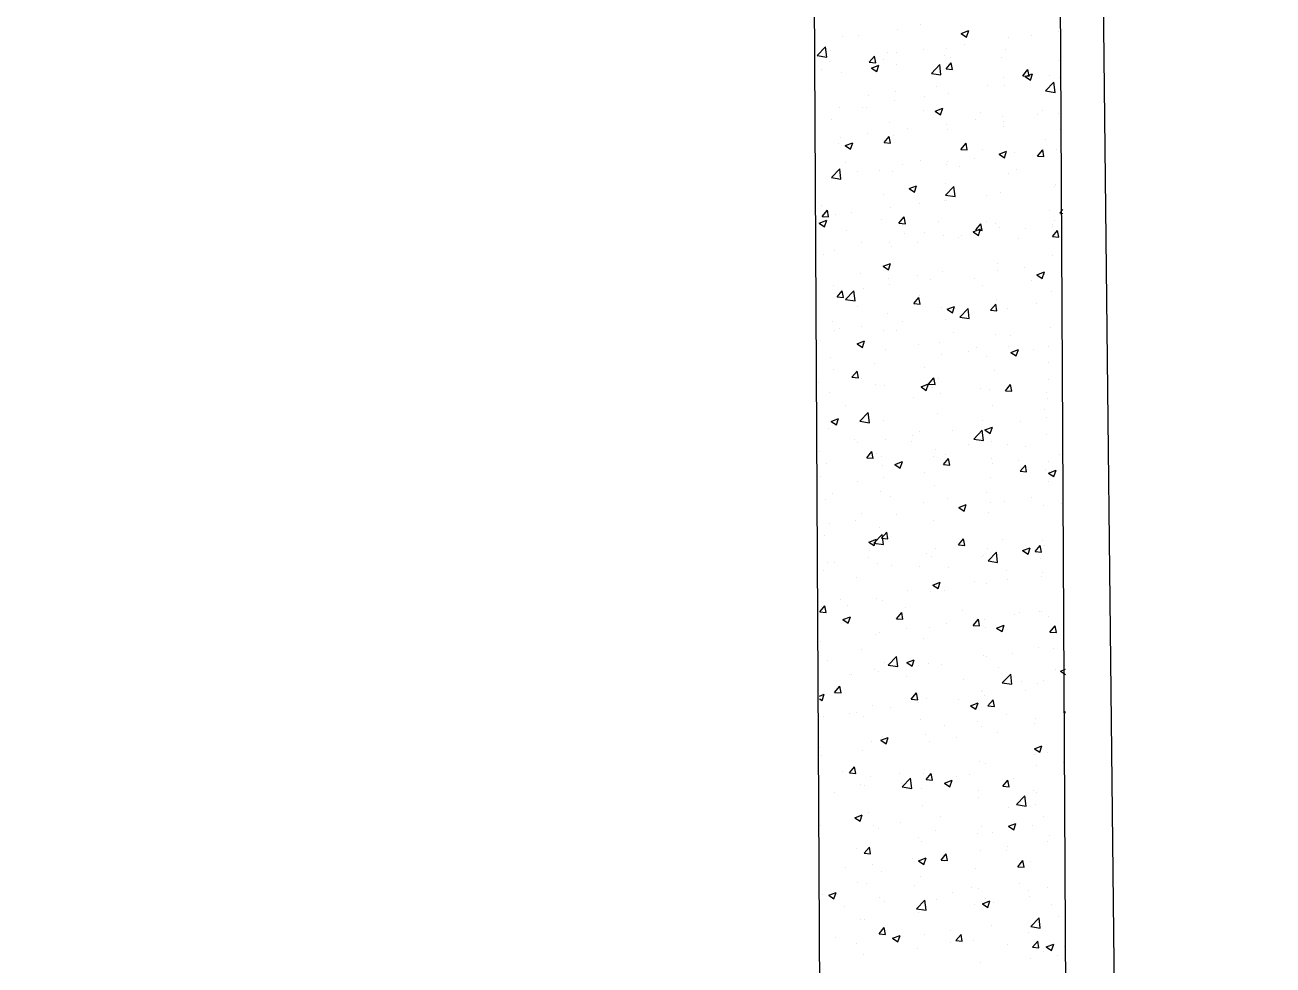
# Model space of a CAD drawing. Header units: millimetres. Extents: x 331487 to 517269, y 198509 to 399936.
# Drawn here: x 448268 to 449434, y 312445 to 313324 of the extents above; entities that cross this region are included whole.
import ezdxf

# ---------------------------------------------------------------- set-up
doc = ezdxf.new("R2010")
doc.units = ezdxf.units.MM
doc.header["$MEASUREMENT"] = 0
doc.layers.add('9th_plot boundry', color=1, linetype='Continuous')
doc.layers.add('COLUMN', color=6, linetype='Continuous')

msp = doc.modelspace()

# ---------------------------------------------------------------- linework, layer by layer
at = {"layer": '9th_plot boundry'}
msp.add_line((449434.4, 299006.3), (448946.6, 343103.6), dxfattribs=at)
msp.add_lwpolyline([(448946.6, 343103.6), (414422.2, 340817.1, 0.386106), (408845.6, 334960.7), (408845.6, 299960.7), (449434.4, 299006.3)], format="xyb", close=True, dxfattribs=at)
at = {"layer": 'COLUMN'}
for p, q in [((448972.9, 319477.3), (449064.3, 302244.5)), ((449202.9, 319478.5), (449294.4, 302239))]:
    msp.add_line(p, q, dxfattribs=at)
at = {"layer": 'COLUMN', "color": 2, "linetype": 'Continuous'}
for p, q in [((449104.8, 313323.7), (449104.8, 313323.7)), ((449031.9, 313312.8), (449031.9, 313312.8)), ((449046.5, 313313.7), (449046.5, 313313.7)), ((449083.3, 313319.9), (449083.3, 313319.9)), ((449142.9, 313315.7), (449149.9, 313318.4)), ((449142.9, 313315.7), (449147.9, 313312.3)), ((449147.9, 313312.3), (449149.9, 313318.4)), ((449187.1, 313311.8), (449187.1, 313311.8)), ((449208.9, 313314.2), (449208.9, 313314.2)), ((449233.9, 313317.5), (449233.9, 313317.5)), ((449008.3, 313295.1), (449016.1, 313303.2)), ((449017.2, 313293.7), (449016.1, 313303.2)), ((449020.4, 313299.8), (449020.4, 313299.8)), ((449073.7, 313297.6), (449073.7, 313297.6)), ((449082.8, 313297.6), (449082.8, 313297.6)), ((449107.9, 313300.9), (449107.9, 313300.9)), ((449128.8, 313301.8), (449128.8, 313301.8)), ((449145.7, 313305.9), (449145.7, 313305.9)), ((449184.5, 313300.5), (449184.5, 313300.5)), ((449235.8, 313307.5), (449235.8, 313307.5)), ((449008.3, 313295.1), (449017.2, 313293.7)), ((449019.7, 313289.3), (449019.7, 313289.3)), ((449056.9, 313288.9), (449061.8, 313294.6)), ((449056.9, 313288.9), (449062.9, 313288.4)), ((449058.9, 313283.4), (449065.9, 313286.1)), ((449062.9, 313288.4), (449061.8, 313294.6)), ((449063.9, 313280.1), (449065.9, 313286.1)), ((449070.5, 313291.8), (449070.5, 313291.8)), ((449082, 313286.6), (449082, 313286.6)), ((449115, 313278.5), (449122.8, 313286.7)), ((449123.9, 313277.2), (449122.8, 313286.7)), ((449127.1, 313295.3), (449127.1, 313295.3)), ((449128.7, 313282.6), (449133.5, 313288.4)), ((449132.6, 313293), (449132.6, 313293)), ((449134.6, 313282.1), (449133.5, 313288.4)), ((449180.5, 313293), (449180.5, 313293)), ((449233.9, 313290.8), (449233.9, 313290.8)), ((449012.2, 313281.8), (449012.2, 313281.8)), ((449030.7, 313279.5), (449030.7, 313279.5)), ((449058.9, 313283.4), (449063.9, 313280.1)), ((449115, 313278.5), (449123.9, 313277.2)), ((449128.7, 313282.6), (449134.6, 313282.1)), ((449182.6, 313274.8), (449182.6, 313274.8)), ((449200.4, 313276.3), (449205.2, 313282.1)), ((449200.4, 313276.3), (449206.4, 313275.8)), ((449202.6, 313275.4), (449209.6, 313278.1)), ((449202.6, 313275.4), (449207.6, 313272.1)), ((449206.4, 313275.8), (449205.2, 313282.1)), ((449207.6, 313272.1), (449209.6, 313278.1)), ((449207.6, 313278), (449207.6, 313278)), ((449225.3, 313276.8), (449225.3, 313276.8)), ((449234.6, 313274.2), (449234.6, 313274.2)), ((449119.4, 313266.4), (449119.4, 313266.4)), ((449167, 313266.8), (449167, 313266.8)), ((449183.3, 313267.2), (449183.3, 313267.2)), ((449221.7, 313262), (449229.5, 313270.1)), ((449221.7, 313262), (449230.6, 313260.6)), ((449230.6, 313260.6), (449229.5, 313270.1)), ((449056.5, 313258.2), (449056.5, 313258.2)), ((449080.8, 313253.3), (449080.8, 313253.3)), ((449081.6, 313261.5), (449081.6, 313261.5)), ((449108.7, 313256.8), (449108.7, 313256.8)), ((449131.3, 313259.7), (449131.3, 313259.7)), ((449029.5, 313246.2), (449029.5, 313246.2)), ((449050.3, 313246.8), (449050.3, 313246.8)), ((449054.3, 313246.5), (449054.3, 313246.5)), ((449107.7, 313244.2), (449107.7, 313244.2)), ((449118.6, 313243.2), (449125.6, 313245.9)), ((449118.6, 313243.2), (449123.5, 313239.8)), ((449123.5, 313239.8), (449125.6, 313245.9)), ((449161, 313241.9), (449161, 313241.9)), ((449181.3, 313238.6), (449181.3, 313238.6)), ((449214.4, 313239.7), (449214.4, 313239.7)), ((449219.2, 313243.6), (449219.2, 313243.6)), ((449233.4, 313240.9), (449233.4, 313240.9)), ((449022, 313235.3), (449022, 313235.3)), ((449075.4, 313233), (449075.4, 313233)), ((449093.1, 313227), (449093.1, 313227)), ((449128.7, 313230.8), (449128.7, 313230.8)), ((449156.3, 313235.3), (449156.3, 313235.3)), ((449182.1, 313233.9), (449182.1, 313233.9)), ((449182.1, 313228.5), (449182.1, 313228.5)), ((449030.2, 313218.7), (449030.2, 313218.7)), ((449055.3, 313222), (449055.3, 313222)), ((449070.8, 313213.7), (449075.6, 313219.4)), ((449076.8, 313213.1), (449075.6, 313219.4)), ((449079.6, 313220), (449079.6, 313220)), ((449130.1, 313226.4), (449130.1, 313226.4)), ((449221.2, 313217.1), (449221.2, 313217.1)), ((449235.5, 313226.3), (449235.5, 313226.3)), ((449028.3, 313213), (449028.3, 313213)), ((449034.5, 313210.9), (449041.6, 313213.6)), ((449034.5, 313210.9), (449039.5, 313207.6)), ((449039.5, 313207.6), (449041.5, 313213.6)), ((449070.8, 313213.7), (449076.8, 313213.2)), ((449142.5, 313207.4), (449147.4, 313213.1)), ((449142.5, 313207.4), (449148.5, 313206.9)), ((449148.5, 313206.9), (449147.4, 313213.1)), ((449162.9, 313207.1), (449162.9, 313207.1)), ((449178.3, 313202.9), (449185.3, 313205.6)), ((449183.2, 313199.6), (449185.3, 313205.6)), ((449192.9, 313204.2), (449192.9, 313204.2)), ((449214.3, 313201.1), (449219.1, 313206.9)), ((449220.2, 313200.6), (449219.1, 313206.9)), ((449232.2, 313207.7), (449232.2, 313207.7)), ((449034.4, 313195.6), (449034.4, 313195.6)), ((449087.8, 313193.4), (449087.8, 313193.4)), ((449104.5, 313197.1), (449104.5, 313197.1)), ((449128.9, 313193.1), (449128.9, 313193.1)), ((449130, 313195.9), (449130, 313195.9)), ((449155, 313199.2), (449155, 313199.2)), ((449178.3, 313202.9), (449183.2, 313199.6)), ((449180.8, 313200.6), (449180.8, 313200.6)), ((449214.3, 313201.1), (449220.2, 313200.6)), ((449021.6, 313181.1), (449029.3, 313189.2)), ((449021.6, 313181.1), (449030.4, 313179.7)), ((449029, 313182.6), (449029, 313182.6)), ((449030.4, 313179.7), (449029.3, 313189.2)), ((449046.2, 313187.1), (449046.2, 313187.1)), ((449066.8, 313187.6), (449066.8, 313187.6)), ((449078.4, 313186.7), (449078.4, 313186.7)), ((449141.1, 313191.1), (449141.1, 313191.1)), ((449186.8, 313185.2), (449186.8, 313185.2)), ((449194.5, 313188.9), (449194.5, 313188.9)), ((449027.1, 313179.7), (449027.1, 313179.7)), ((449094.2, 313170.7), (449101.2, 313173.3)), ((449094.2, 313170.7), (449099.2, 313167.3)), ((449099.2, 313167.3), (449101.2, 313173.3)), ((449128.3, 313164.6), (449136.1, 313172.7)), ((449128.5, 313175.1), (449128.5, 313175.1)), ((449137.2, 313163.2), (449136.1, 313172.7)), ((449229.7, 313173), (449229.7, 313173)), ((449231, 313174.4), (449231, 313174.4)), ((449070.2, 313165.1), (449070.2, 313165.1)), ((449127.7, 313159.8), (449127.7, 313159.8)), ((449128.3, 313164.6), (449137.2, 313163.2)), ((449128.7, 313159.7), (449128.7, 313159.7)), ((449166.6, 313164.7), (449166.6, 313164.7)), ((449179.6, 313167.3), (449179.6, 313167.3)), ((449011.9, 313155.1), (449011.9, 313155.1)), ((449013, 313144.7), (449017.8, 313150.5)), ((449018.9, 313144.2), (449017.8, 313150.5)), ((449025.8, 313146.4), (449025.8, 313146.4)), ((449040.5, 313148.1), (449040.5, 313148.1)), ((449077.2, 313153.4), (449077.2, 313153.4)), ((449103.7, 313156.4), (449103.7, 313156.4)), ((449225, 313150.2), (449225, 313150.2)), ((449235, 313148), (449238, 313151.1)), ((449235, 313148), (449238, 313147.6)), ((449010.2, 313138.4), (449017.2, 313141.1)), ((449010.2, 313138.4), (449015.2, 313135.1)), ((449013, 313144.7), (449018.9, 313144.2)), ((449014.9, 313144.5), (449014.9, 313144.5)), ((449015.2, 313135.1), (449017.2, 313141.1)), ((449068.3, 313142.3), (449068.3, 313142.3)), ((449084.7, 313138.5), (449089.5, 313144.2)), ((449084.7, 313138.5), (449090.7, 313137.9)), ((449090.7, 313137.9), (449089.5, 313144.2)), ((449121.7, 313140), (449121.7, 313140)), ((449156.4, 313132.2), (449161.2, 313137.9)), ((449162.4, 313131.7), (449161.2, 313137.9)), ((449166.7, 313140.1), (449166.7, 313140.1)), ((449175, 313137.8), (449175, 313137.8)), ((449178.4, 313134), (449178.4, 313134)), ((449203.4, 313133.6), (449203.4, 313133.6)), ((449228.4, 313135.5), (449228.4, 313135.5)), ((449228.5, 313136.9), (449228.5, 313136.9)), ((449229.8, 313141.1), (449229.8, 313141.1)), ((449036, 313131.1), (449036, 313131.1)), ((449089.4, 313128.8), (449089.4, 313128.8)), ((449108.4, 313130.1), (449108.4, 313130.1)), ((449126.5, 313126.5), (449126.5, 313126.5)), ((449140.3, 313125.3), (449140.3, 313125.3)), ((449142.8, 313126.6), (449142.8, 313126.6)), ((449153.9, 313130.4), (449160.9, 313133.1)), ((449153.9, 313130.4), (449158.9, 313127)), ((449156.4, 313132.2), (449162.4, 313131.7)), ((449158.9, 313127), (449160.9, 313133.1)), ((449196.1, 313124.3), (449196.1, 313124.3)), ((449228.1, 313125.9), (449233, 313131.7)), ((449228.1, 313125.9), (449234.1, 313125.4)), ((449234.1, 313125.4), (449233, 313131.6)), ((449024.6, 313113.1), (449024.6, 313113.1)), ((449050, 313120.1), (449050, 313120.1)), ((449076, 313120.1), (449076, 313120.1)), ((449077.4, 313117), (449077.4, 313117)), ((449102.4, 313120.3), (449102.4, 313120.3)), ((449014.2, 313108.7), (449014.2, 313108.7)), ((449069.9, 313098.1), (449076.9, 313100.8)), ((449074.9, 313094.8), (449076.9, 313100.8)), ((449177.2, 313100.7), (449177.2, 313100.7)), ((449228.5, 313107.8), (449228.5, 313107.8)), ((449048.4, 313091.4), (449048.4, 313091.4)), ((449069.9, 313098.1), (449074.9, 313094.8)), ((449074.8, 313086.8), (449074.8, 313086.8)), ((449101.8, 313089.2), (449101.8, 313089.2)), ((449125.3, 313093.2), (449125.3, 313093.2)), ((449155.2, 313086.9), (449155.2, 313086.9)), ((449177.1, 313094.1), (449177.1, 313094.1)), ((449202.2, 313097.4), (449202.2, 313097.4)), ((449213.6, 313090.1), (449220.6, 313092.8)), ((449213.6, 313090.1), (449218.6, 313086.8)), ((449218.6, 313086.8), (449220.6, 313092.8)), ((449220.9, 313090.5), (449220.9, 313090.5)), ((449023.4, 313079.8), (449023.4, 313079.8)), ((449026.8, 313069.5), (449031.7, 313075.3)), ((449032.8, 313069), (449031.7, 313075.3)), ((449034.8, 313067.2), (449042.6, 313075.3)), ((449043.7, 313065.8), (449042.6, 313075.3)), ((449051.1, 313077.5), (449051.1, 313077.5)), ((449076.1, 313080.8), (449076.1, 313080.8)), ((449114, 313085.8), (449114, 313085.8)), ((449162.6, 313080.5), (449162.6, 313080.5)), ((449208.5, 313084.7), (449208.5, 313084.7)), ((449026.8, 313069.5), (449032.8, 313069)), ((449034.8, 313067.2), (449043.7, 313065.8)), ((449098.6, 313063.2), (449103.4, 313069)), ((449104.5, 313062.7), (449103.4, 313069)), ((449104.2, 313070.5), (449104.2, 313070.5)), ((449176, 313067.5), (449176, 313067.5)), ((449227.3, 313074.5), (449227.3, 313074.5)), ((449045.9, 313060.5), (449045.9, 313060.5)), ((449073.5, 313053.6), (449073.5, 313053.6)), ((449098.6, 313063.2), (449104.5, 313062.7)), ((449124, 313060), (449124, 313060)), ((449129.6, 313057.9), (449136.6, 313060.6)), ((449129.6, 313057.9), (449134.6, 313054.5)), ((449134.6, 313054.5), (449136.6, 313060.6)), ((449141.5, 313050.6), (449149.3, 313058.7)), ((449150.4, 313049.2), (449149.3, 313058.7)), ((449150.8, 313054.7), (449150.8, 313054.7)), ((449170.3, 313057), (449175.1, 313062.7)), ((449170.3, 313057), (449176.3, 313056.4)), ((449176.3, 313056.4), (449175.1, 313062.7)), ((449175.9, 313058), (449175.9, 313058)), ((449186.5, 313058.5), (449186.5, 313058.5)), ((449213.7, 313063), (449213.7, 313063)), ((449022.2, 313046.5), (449022.2, 313046.5)), ((449028.9, 313040.3), (449028.9, 313040.3)), ((449049.8, 313041.4), (449049.8, 313041.4)), ((449087.7, 313046.4), (449087.7, 313046.4)), ((449128.2, 313048.5), (449128.2, 313048.5)), ((449141.5, 313050.6), (449150.4, 313049.2)), ((449226.1, 313041.2), (449226.1, 313041.2)), ((449011.6, 313028.5), (449011.6, 313028.5)), ((449024.8, 313038.1), (449024.8, 313038.1)), ((449069.9, 313038.5), (449069.9, 313038.5)), ((449082.3, 313038.1), (449082.3, 313038.1)), ((449135.7, 313035.8), (449135.7, 313035.8)), ((449174.8, 313034.2), (449174.8, 313034.2)), ((449189.1, 313033.6), (449189.1, 313033.6)), ((449045.6, 313025.6), (449052.6, 313028.3)), ((449045.6, 313025.6), (449050.6, 313022.3)), ((449050, 313026.9), (449050, 313026.9)), ((449050.5, 313022.3), (449052.6, 313028.3)), ((449072.3, 313020.3), (449072.3, 313020.3)), ((449103.4, 313024.7), (449103.4, 313024.7)), ((449122.8, 313026.7), (449122.8, 313026.7)), ((449149.5, 313018.6), (449149.5, 313018.6)), ((449156.8, 313022.4), (449156.8, 313022.4)), ((449187.4, 313023.5), (449187.4, 313023.5)), ((449189.3, 313017.6), (449196.3, 313020.3)), ((449189.3, 313017.6), (449194.3, 313014.3)), ((449194.3, 313014.3), (449196.3, 313020.3)), ((449210.1, 313020.1), (449210.1, 313020.1)), ((449224.7, 313023.5), (449224.7, 313023.5)), ((449021, 313013.2), (449021, 313013.2)), ((449061.4, 313006.9), (449061.4, 313006.9)), ((449124.5, 313015.3), (449124.5, 313015.3)), ((449166.4, 313013.5), (449166.4, 313013.5)), ((449224.9, 313007.9), (449224.9, 313007.9)), ((449023.5, 313002), (449023.5, 313002)), ((449040.7, 312994.3), (449045.5, 313000)), ((449040.7, 312994.3), (449046.7, 312993.8)), ((449046.7, 312993.8), (449045.5, 313000)), ((449049.8, 312993.5), (449049.8, 312993.5)), ((449108.1, 313003.5), (449108.1, 313003.5)), ((449112.4, 312988), (449117.3, 312993.8)), ((449118.4, 312987.5), (449117.3, 312993.8)), ((449173.6, 313000.9), (449173.6, 313000.9)), ((449009, 312989.5), (449009, 312989.5)), ((449062.4, 312987.3), (449062.4, 312987.3)), ((449071.1, 312987), (449071.1, 312987)), ((449105.3, 312985.4), (449112.3, 312988.1)), ((449105.3, 312985.4), (449110.2, 312982)), ((449110.2, 312982), (449112.3, 312988.1)), ((449112.4, 312988), (449118.4, 312987.5)), ((449115.8, 312985), (449115.8, 312985)), ((449121.6, 312993.4), (449121.6, 312993.4)), ((449161.1, 312984.1), (449161.1, 312984.1)), ((449169.2, 312982.7), (449169.2, 312982.7)), ((449184.2, 312981.7), (449189, 312987.5)), ((449184.2, 312981.7), (449190.1, 312981.2)), ((449190.1, 312981.2), (449189, 312987.5)), ((449224.3, 312992.4), (449224.3, 312992.4)), ((449019.8, 312979.9), (449019.8, 312979.9)), ((449098.2, 312975.8), (449098.2, 312975.8)), ((449123.2, 312979.1), (449123.2, 312979.1)), ((449222.5, 312980.5), (449222.5, 312980.5)), ((449223.7, 312974.6), (449223.7, 312974.6)), ((449035, 312967.5), (449035, 312967.5)), ((449048.1, 312953.2), (449055.9, 312961.3)), ((449057, 312951.8), (449055.9, 312961.3)), ((449120.4, 312960.1), (449120.4, 312960.1)), ((449172.3, 312967.6), (449172.3, 312967.6)), ((449220.6, 312963.9), (449220.6, 312963.9)), ((449021.2, 312953.1), (449028.2, 312955.8)), ((449021.2, 312953.1), (449026.2, 312949.8)), ((449026.2, 312949.8), (449028.2, 312955.8)), ((449048.1, 312953.2), (449057, 312951.8)), ((449069.9, 312953.7), (449069.9, 312953.7)), ((449162.3, 312953.9), (449162.3, 312953.9)), ((449165, 312945.1), (449172, 312947.8)), ((449169.9, 312941.8), (449172, 312947.8)), ((449198, 312953), (449198, 312953)), ((449223, 312956.3), (449223, 312956.3)), ((449018.5, 312946.6), (449018.5, 312946.6)), ((449042.9, 312936.2), (449042.9, 312936.2)), ((449071.9, 312936.4), (449071.9, 312936.4)), ((449096.9, 312939.7), (449096.9, 312939.7)), ((449103.9, 312943.8), (449103.9, 312943.8)), ((449134.8, 312944.7), (449134.8, 312944.7)), ((449154.8, 312936.6), (449162.6, 312944.8)), ((449154.8, 312936.6), (449163.7, 312935.3)), ((449163.7, 312935.3), (449162.6, 312944.8)), ((449165, 312945.1), (449169.9, 312941.8)), ((449222.5, 312941.3), (449222.5, 312941.3)), ((449010.6, 312925), (449010.6, 312925)), ((449045.6, 312933.8), (449045.6, 312933.8)), ((449054.6, 312919.1), (449059.4, 312924.8)), ((449060.6, 312918.5), (449059.4, 312924.8)), ((449096.3, 312933.9), (449096.3, 312933.9)), ((449119.2, 312926.8), (449119.2, 312926.8)), ((449149.7, 312931.6), (449149.7, 312931.6)), ((449171.1, 312934.3), (449171.1, 312934.3)), ((449186.2, 312931.9), (449186.2, 312931.9)), ((449203.1, 312929.4), (449203.1, 312929.4)), ((449017.3, 312913.4), (449017.3, 312913.4)), ((449054.6, 312919.1), (449060.6, 312918.6)), ((449064, 312922.7), (449064, 312922.7)), ((449068.7, 312920.4), (449068.7, 312920.4)), ((449069.6, 312911.9), (449069.6, 312911.9)), ((449080.9, 312912.9), (449087.9, 312915.5)), ((449080.9, 312912.9), (449085.9, 312909.5)), ((449085.9, 312909.5), (449087.9, 312915.5)), ((449117.4, 312920.5), (449117.4, 312920.5)), ((449126.3, 312912.8), (449131.1, 312918.5)), ((449126.3, 312912.8), (449132.3, 312912.3)), ((449127.9, 312921.9), (449127.9, 312921.9)), ((449132.3, 312912.3), (449131.1, 312918.5)), ((449170.8, 312918.2), (449170.8, 312918.2)), ((449171.7, 312913.5), (449171.7, 312913.5)), ((449196.7, 312916.8), (449196.7, 312916.8)), ((449198, 312906.5), (449202.9, 312912.3)), ((449204, 312906), (449202.9, 312912.3)), ((449224.2, 312916), (449224.2, 312916)), ((449234.6, 312921.8), (449234.6, 312921.8)), ((449011.3, 312901.9), (449011.3, 312901.9)), ((449070.6, 312900.2), (449070.6, 312900.2)), ((449108.5, 312905.2), (449108.5, 312905.2)), ((449169.9, 312901), (449169.9, 312901)), ((449198, 312906.5), (449204, 312906)), ((449221.2, 312908), (449221.2, 312908)), ((449224.6, 312904.8), (449231.7, 312907.5)), ((449224.6, 312904.8), (449229.6, 312901.5)), ((449229.6, 312901.5), (449231.6, 312907.5)), ((449045.6, 312896.9), (449045.6, 312896.9)), ((449118, 312893.5), (449118, 312893.5)), ((449224.4, 312896.9), (449224.4, 312896.9)), ((449016.1, 312880.1), (449016.1, 312880.1)), ((449023, 312885.3), (449023, 312885.3)), ((449067.5, 312887.1), (449067.5, 312887.1)), ((449076.4, 312883.1), (449076.4, 312883.1)), ((449107.8, 312876.9), (449107.8, 312876.9)), ((449129.8, 312880.8), (449129.8, 312880.8)), ((449166.1, 312886.9), (449166.1, 312886.9)), ((449170.4, 312877.4), (449170.4, 312877.4)), ((449183.2, 312878.6), (449183.2, 312878.6)), ((449208.3, 312882.4), (449208.3, 312882.4)), ((449049.5, 312866.9), (449049.5, 312866.9)), ((449082.2, 312865.8), (449082.2, 312865.8)), ((449140.6, 312872.6), (449147.6, 312875.3)), ((449140.6, 312872.6), (449145.6, 312869.2)), ((449145.3, 312874.1), (449145.3, 312874.1)), ((449145.6, 312869.2), (449147.6, 312875.3)), ((449168.7, 312867.7), (449168.7, 312867.7)), ((449220, 312874.8), (449220, 312874.8)), ((449236.6, 312876.3), (449236.6, 312876.3)), ((449019.3, 312857.5), (449019.3, 312857.5)), ((449044.3, 312860.8), (449044.3, 312860.8)), ((449066.2, 312853.8), (449066.2, 312853.8)), ((449116.8, 312860.2), (449116.8, 312860.2)), ((449014.9, 312846.8), (449014.9, 312846.8)), ((449056.6, 312840.3), (449063.6, 312843)), ((449061.3, 312839.2), (449069.1, 312847.4)), ((449061.6, 312837), (449063.6, 312843)), ((449068.5, 312843.9), (449073.3, 312849.6)), ((449068.5, 312843.9), (449074.4, 312843.3)), ((449070.2, 312837.9), (449069.1, 312847.3)), ((449074.4, 312843.3), (449073.3, 312849.6)), ((449140.2, 312837.6), (449145, 312843.3)), ((449146.2, 312837.1), (449145, 312843.3)), ((449181.9, 312842.9), (449181.9, 312842.9)), ((449056.6, 312840.3), (449061.6, 312837)), ((449056.9, 312832), (449056.9, 312832)), ((449061.3, 312839.2), (449070.2, 312837.9)), ((449119, 312834.7), (449119, 312834.7)), ((449140.2, 312837.6), (449146.2, 312837.1)), ((449144.1, 312837.9), (449144.1, 312837.9)), ((449167.5, 312834.4), (449167.5, 312834.4)), ((449168.1, 312822.7), (449175.8, 312830.8)), ((449176.9, 312821.3), (449175.8, 312830.8)), ((449200.3, 312832.3), (449207.3, 312835)), ((449200.3, 312832.3), (449205.3, 312829)), ((449205.3, 312829), (449207.3, 312835)), ((449211.9, 312831.3), (449216.7, 312837.1)), ((449211.9, 312831.3), (449217.9, 312830.8)), ((449217.9, 312830.8), (449216.7, 312837)), ((449218.8, 312841.5), (449218.8, 312841.5)), ((449220.3, 312837.2), (449220.3, 312837.2)), ((449018, 312821.4), (449018, 312821.4)), ((449024.6, 312820.8), (449024.6, 312820.8)), ((449055.9, 312826.3), (449055.9, 312826.3)), ((449065, 312820.5), (449065, 312820.5)), ((449078, 312818.5), (449078, 312818.5)), ((449110.3, 312829.7), (449110.3, 312829.7)), ((449115.5, 312826.9), (449115.5, 312826.9)), ((449162, 312827.2), (449162, 312827.2)), ((449163.7, 312827.5), (449163.7, 312827.5)), ((449168, 312822.7), (449176.9, 312821.3)), ((449217.1, 312825.2), (449217.1, 312825.2)), ((449013.7, 312813.5), (449013.7, 312813.5)), ((449045.3, 312807.2), (449045.3, 312807.2)), ((449103.6, 312817.2), (449103.6, 312817.2)), ((449131.4, 312816.3), (449131.4, 312816.3)), ((449184.8, 312814), (449184.8, 312814)), ((449217.6, 312808.2), (449217.6, 312808.2)), ((449218.8, 312811.8), (449218.8, 312811.8)), ((449238.2, 312811.8), (449238.2, 312811.8)), ((449092.7, 312795.2), (449092.7, 312795.2)), ((449116.3, 312800.1), (449123.3, 312802.8)), ((449116.3, 312800.1), (449121.3, 312796.7)), ((449117.8, 312798.5), (449117.8, 312798.5)), ((449121.3, 312796.7), (449123.3, 312802.8)), ((449127.6, 312795.3), (449127.6, 312795.3)), ((449155.6, 312803.5), (449155.6, 312803.5)), ((449166.3, 312801.1), (449166.3, 312801.1)), ((449185.9, 312805.3), (449185.9, 312805.3)), ((449029.6, 312786.9), (449029.6, 312786.9)), ((449063.8, 312787.2), (449063.8, 312787.2)), ((449069.3, 312785.2), (449069.3, 312785.2)), ((449114.3, 312793.6), (449114.3, 312793.6)), ((449010.6, 312774.9), (449015.4, 312780.7)), ((449010.6, 312774.9), (449016.6, 312774.4)), ((449011, 312775.2), (449011, 312775.2)), ((449012.5, 312780.2), (449012.5, 312780.2)), ((449016.6, 312774.4), (449015.4, 312780.7)), ((449037, 312781.1), (449037, 312781.1)), ((449082.3, 312768.6), (449087.2, 312774.4)), ((449088.3, 312768.1), (449087.2, 312774.4)), ((449090.4, 312778.9), (449090.4, 312778.9)), ((449143.8, 312776.6), (449143.8, 312776.6)), ((449192.5, 312772.4), (449192.5, 312772.4)), ((449197.2, 312774.4), (449197.2, 312774.4)), ((449216.4, 312774.9), (449216.4, 312774.9)), ((449217.5, 312775.7), (449217.5, 312775.7)), ((449032.3, 312767.8), (449039.3, 312770.5)), ((449032.3, 312767.8), (449037.2, 312764.5)), ((449037.2, 312764.5), (449039.3, 312770.5)), ((449082.3, 312768.6), (449088.3, 312768.1)), ((449113.1, 312760.4), (449113.1, 312760.4)), ((449129.3, 312764.1), (449129.3, 312764.1)), ((449154.1, 312762.4), (449158.9, 312768.1)), ((449154.1, 312762.4), (449160, 312761.8)), ((449160, 312761.8), (449158.9, 312768.1)), ((449165, 312767.8), (449165, 312767.8)), ((449165.8, 312760.3), (449165.8, 312760.3)), ((449176, 312759.8), (449183, 312762.5)), ((449181, 312756.5), (449183, 312762.5)), ((449224.1, 312770.3), (449224.1, 312770.3)), ((449225.8, 312756.1), (449230.6, 312761.8)), ((449231.8, 312755.6), (449230.6, 312761.8)), ((449062.6, 312753.9), (449062.6, 312753.9)), ((449066.4, 312755.8), (449066.4, 312755.8)), ((449091.5, 312759.1), (449091.5, 312759.1)), ((449107.5, 312750.3), (449107.5, 312750.3)), ((449176, 312759.8), (449181, 312756.5)), ((449225.8, 312756.1), (449231.8, 312755.6)), ((449011.2, 312746.9), (449011.2, 312746.9)), ((449049.2, 312740.2), (449049.2, 312740.2)), ((449215.2, 312741.6), (449215.2, 312741.6)), ((449229.1, 312741.2), (449229.1, 312741.2)), ((449017.6, 312730), (449017.6, 312730)), ((449071, 312727.8), (449071, 312727.8)), ((449074.6, 312725.3), (449082.4, 312733.4)), ((449074.6, 312725.3), (449083.5, 312723.9)), ((449083.5, 312723.9), (449082.4, 312733.4)), ((449092, 312727.6), (449099, 312730.2)), ((449092, 312727.6), (449096.9, 312724.2)), ((449096.9, 312724.2), (449099, 312730.2)), ((449111.9, 312727.1), (449111.9, 312727.1)), ((449124.3, 312725.5), (449124.3, 312725.5)), ((449163.8, 312734.6), (449163.8, 312734.6)), ((449166.2, 312732.9), (449166.2, 312732.9)), ((449191.2, 312736.2), (449191.2, 312736.2)), ((449038.7, 312716.6), (449038.7, 312716.6)), ((449040.1, 312716.3), (449040.1, 312716.3)), ((449061.4, 312720.7), (449061.4, 312720.7)), ((449065.2, 312719.6), (449065.2, 312719.6)), ((449092, 312714.4), (449092, 312714.4)), ((449103, 312724.6), (449103, 312724.6)), ((449177.7, 312723.3), (449177.7, 312723.3)), ((449181.3, 312708.7), (449189.1, 312716.8)), ((449190.2, 312707.3), (449189.1, 312716.8)), ((449231.1, 312721), (449231.1, 312721)), ((449235.7, 312719.6), (449240.2, 312721.3)), ((449235.7, 312719.6), (449240.2, 312716.5)), ((449024.5, 312699.7), (449029.3, 312705.4)), ((449030.5, 312699.2), (449029.3, 312705.4)), ((449145.4, 312712.1), (449145.4, 312712.1)), ((449181.3, 312708.7), (449190.2, 312707.3)), ((449198.8, 312709.8), (449198.8, 312709.8)), ((449202.8, 312701.8), (449202.8, 312701.8)), ((449214, 312708.3), (449214, 312708.3)), ((449220, 312710.6), (449220, 312710.6)), ((449010.3, 312696.2), (449014.9, 312698)), ((449010.3, 312693.7), (449012.9, 312692)), ((449012.9, 312692), (449014.9, 312698)), ((449024.5, 312699.7), (449030.5, 312699.2)), ((449096.2, 312693.4), (449101, 312699.2)), ((449096.2, 312693.4), (449102.2, 312692.9)), ((449102.2, 312692.9), (449101, 312699.2)), ((449103.4, 312690.6), (449103.4, 312690.6)), ((449110.7, 312693.8), (449110.7, 312693.8)), ((449139.9, 312693.5), (449139.9, 312693.5)), ((449161.7, 312700.6), (449161.7, 312700.6)), ((449162.6, 312701.3), (449162.6, 312701.3)), ((449164.9, 312696.8), (449164.9, 312696.8)), ((449167.9, 312687.1), (449172.8, 312692.9)), ((449173.9, 312686.6), (449172.8, 312692.9)), ((449038.8, 312680.2), (449038.8, 312680.2)), ((449045, 312680.6), (449045, 312680.6)), ((449060.2, 312687.4), (449060.2, 312687.4)), ((449076.7, 312685.2), (449076.7, 312685.2)), ((449151.7, 312687.3), (449158.7, 312690)), ((449151.7, 312687.3), (449156.6, 312683.9)), ((449156.6, 312683.9), (449158.7, 312690)), ((449167.9, 312687.1), (449173.9, 312686.6)), ((449185.6, 312678.6), (449185.6, 312678.6)), ((449239.7, 312680.9), (449240.4, 312681.7)), ((449239.7, 312680.9), (449240.4, 312680.8)), ((449013.8, 312676.9), (449013.8, 312676.9)), ((449051.1, 312677), (449051.1, 312677)), ((449104.4, 312674.7), (449104.4, 312674.7)), ((449127.3, 312668.6), (449127.3, 312668.6)), ((449157.8, 312672.4), (449157.8, 312672.4)), ((449161.4, 312668), (449161.4, 312668)), ((449211.2, 312670.2), (449211.2, 312670.2)), ((449212.7, 312675), (449212.7, 312675)), ((449239.6, 312670.6), (449239.6, 312670.6)), ((449067.6, 312655), (449074.6, 312657.7)), ((449069, 312658.6), (449069, 312658.6)), ((449072.6, 312651.7), (449074.6, 312657.7)), ((449109.5, 312660.5), (449109.5, 312660.5)), ((449138.6, 312657.3), (449138.6, 312657.3)), ((449176.5, 312662.3), (449176.5, 312662.3)), ((449010.7, 312648.6), (449010.7, 312648.6)), ((449050.4, 312645.7), (449050.4, 312645.7)), ((449058.9, 312654.1), (449058.9, 312654.1)), ((449067.6, 312655), (449072.6, 312651.7)), ((449113.6, 312654), (449113.6, 312654)), ((449211.3, 312647), (449218.3, 312649.7)), ((449211.3, 312647), (449216.3, 312643.7)), ((449216.3, 312643.7), (449218.3, 312649.7)), ((449223.8, 312643.6), (449223.8, 312643.6)), ((449012.5, 312640.7), (449012.5, 312640.7)), ((449160.2, 312634.7), (449160.2, 312634.7)), ((449165.5, 312633.6), (449165.5, 312633.6)), ((449211.5, 312641.7), (449211.5, 312641.7)), ((449238.4, 312634.5), (449238.4, 312634.5)), ((449031.6, 312625.9), (449031.6, 312625.9)), ((449038.4, 312624.5), (449043.2, 312630.2)), ((449038.4, 312624.5), (449044.3, 312624)), ((449044.3, 312623.9), (449043.2, 312630.2)), ((449057.7, 312620.8), (449057.7, 312620.8)), ((449085, 312623.6), (449085, 312623.6)), ((449107.2, 312623.6), (449107.2, 312623.6)), ((449108.2, 312627.2), (449108.2, 312627.2)), ((449110.1, 312618.2), (449114.9, 312623.9)), ((449116.1, 312617.7), (449114.9, 312623.9)), ((449138.4, 312621.3), (449138.4, 312621.3)), ((449150.2, 312622.9), (449150.2, 312622.9)), ((449213.3, 312631.2), (449213.3, 312631.2)), ((449048.9, 312613.6), (449048.9, 312613.6)), ((449052.7, 312612.4), (449052.7, 312612.4)), ((449087.3, 312614.6), (449087.3, 312614.6)), ((449087.8, 312611.3), (449095.6, 312619.4)), ((449087.8, 312611.3), (449096.7, 312609.9)), ((449096.7, 312609.9), (449095.6, 312619.4)), ((449106.1, 312610.2), (449106.1, 312610.2)), ((449110.1, 312618.2), (449116.1, 312617.7)), ((449112.3, 312617.9), (449112.3, 312617.9)), ((449127.3, 312614.8), (449134.3, 312617.5)), ((449127.3, 312614.8), (449132.3, 312611.4)), ((449132.3, 312611.4), (449134.3, 312617.5)), ((449181.8, 312611.9), (449186.6, 312617.7)), ((449181.8, 312611.9), (449187.8, 312611.4)), ((449187.8, 312611.4), (449186.6, 312617.7)), ((449191.7, 312619.1), (449191.7, 312619.1)), ((449210.3, 312608.4), (449210.3, 312608.4)), ((449024.1, 312606.3), (449024.1, 312606.3)), ((449159, 312601.4), (449159, 312601.4)), ((449159.4, 312607.9), (449159.4, 312607.9)), ((449194.6, 312594.8), (449202.4, 312602.9)), ((449203.5, 312593.4), (449202.4, 312602.9)), ((449212.8, 312605.7), (449212.8, 312605.7)), ((449043.3, 312582.5), (449050.3, 312585.2)), ((449048.3, 312579.2), (449050.3, 312585.2)), ((449056.5, 312587.5), (449056.5, 312587.5)), ((449107, 312593.9), (449107, 312593.9)), ((449187, 312591.8), (449187, 312591.8)), ((449194.6, 312594.8), (449203.5, 312593.4)), ((449212, 312595.1), (449212, 312595.1)), ((449011.7, 312575), (449011.7, 312575)), ((449043.3, 312582.5), (449048.3, 312579.2)), ((449061, 312575.2), (449061, 312575.2)), ((449086, 312578.5), (449086, 312578.5)), ((449123.9, 312583.4), (449123.9, 312583.4)), ((449161.4, 312574), (449161.4, 312574)), ((449187, 312574.5), (449194, 312577.2)), ((449187, 312574.5), (449192, 312571.2)), ((449192, 312571.2), (449194, 312577.2)), ((449209.1, 312575.2), (449209.1, 312575.2)), ((449219.7, 312584), (449219.7, 312584)), ((449065.1, 312572.8), (449065.1, 312572.8)), ((449103.1, 312564), (449103.1, 312564)), ((449118.5, 312570.5), (449118.5, 312570.5)), ((449157.7, 312568.1), (449157.7, 312568.1)), ((449171.8, 312568.3), (449171.8, 312568.3)), ((449225.2, 312566), (449225.2, 312566)), ((449044.7, 312553.9), (449044.7, 312553.9)), ((449052.2, 312549.3), (449057.1, 312555)), ((449055.3, 312554.2), (449055.3, 312554.2)), ((449058.2, 312548.7), (449057.1, 312555)), ((449105.8, 312560.6), (449105.8, 312560.6)), ((449160.7, 312552.3), (449160.7, 312552.3)), ((449185.3, 312552), (449185.3, 312552)), ((449185.7, 312555.6), (449185.7, 312555.6)), ((449223.6, 312560.6), (449223.6, 312560.6)), ((449052.2, 312549.3), (449058.2, 312548.7)), ((449059.7, 312539), (449059.7, 312539)), ((449097.6, 312544), (449097.6, 312544)), ((449103, 312542.3), (449110, 312545)), ((449103, 312542.3), (449108, 312538.9)), ((449108, 312538.9), (449110, 312545)), ((449124, 312543), (449128.8, 312548.7)), ((449124, 312543), (449129.9, 312542.5)), ((449127, 312542), (449127, 312542)), ((449129.9, 312542.5), (449128.8, 312548.7)), ((449195.7, 312536.7), (449200.5, 312542.5)), ((449201.7, 312536.2), (449200.5, 312542.4)), ((449207.9, 312541.9), (449207.9, 312541.9)), ((449034.6, 312535.7), (449034.6, 312535.7)), ((449068.7, 312532), (449068.7, 312532)), ((449104.6, 312527.3), (449104.6, 312527.3)), ((449156.5, 312534.8), (449156.5, 312534.8)), ((449195.7, 312536.7), (449201.7, 312536.2)), ((449045.6, 312521.7), (449045.6, 312521.7)), ((449054.1, 312520.9), (449054.1, 312520.9)), ((449099, 312519.4), (449099, 312519.4)), ((449152.4, 312517.2), (449152.4, 312517.2)), ((449159.4, 312516.2), (449159.4, 312516.2)), ((449197.3, 312521.2), (449197.3, 312521.2)), ((449223.5, 312517), (449223.5, 312517)), ((449013.3, 312510.5), (449013.3, 312510.5)), ((449019, 312510), (449026, 312512.7)), ((449019, 312510), (449023.9, 312506.7)), ((449023.9, 312506.7), (449026, 312512.7)), ((449066.7, 312508.2), (449066.7, 312508.2)), ((449071.2, 312504.6), (449071.2, 312504.6)), ((449101.1, 312497.3), (449108.9, 312505.5)), ((449110, 312496), (449108.9, 312505.5)), ((449120.1, 312506), (449120.1, 312506)), ((449134.4, 312512.9), (449134.4, 312512.9)), ((449162.7, 312502), (449169.7, 312504.7)), ((449165.2, 312507), (449165.2, 312507)), ((449167.7, 312498.7), (449169.7, 312504.7)), ((449173.4, 312503.7), (449173.4, 312503.7)), ((449205.7, 312514.9), (449205.7, 312514.9)), ((449206.7, 312508.6), (449206.7, 312508.6)), ((449033.4, 312499.6), (449033.4, 312499.6)), ((449101.1, 312497.3), (449110, 312496)), ((449103.4, 312494), (449103.4, 312494)), ((449106.9, 312497), (449106.9, 312497)), ((449155.3, 312501.5), (449155.3, 312501.5)), ((449162.7, 312502), (449167.7, 312498.7)), ((449226.8, 312501.5), (449226.8, 312501.5)), ((449048.6, 312487), (449048.6, 312487)), ((449052.9, 312487.6), (449052.9, 312487.6)), ((449171, 312481.7), (449171, 312481.7)), ((449207.8, 312480.8), (449215.6, 312488.9)), ((449207.8, 312480.8), (449216.7, 312479.4)), ((449216.7, 312479.4), (449215.6, 312488.9)), ((449234.2, 312490), (449234.2, 312490)), ((449025.7, 312470.8), (449025.7, 312470.8)), ((449066.1, 312474), (449070.9, 312479.8)), ((449066.1, 312474), (449072.1, 312473.5)), ((449072.1, 312473.5), (449070.9, 312479.8)), ((449078.7, 312469.8), (449085.7, 312472.4)), ((449078.7, 312469.8), (449083.6, 312466.4)), ((449079.1, 312468.6), (449079.1, 312468.6)), ((449083.6, 312466.4), (449085.7, 312472.4)), ((449108.1, 312473.4), (449108.1, 312473.4)), ((449133.1, 312476.7), (449133.1, 312476.7)), ((449137.8, 312467.8), (449142.7, 312473.5)), ((449143.8, 312467.2), (449142.7, 312473.5)), ((449205.4, 312475.3), (449205.4, 312475.3)), ((449044.9, 312465.1), (449044.9, 312465.1)), ((449102.2, 312460.7), (449102.2, 312460.7)), ((449132.5, 312466.3), (449132.5, 312466.3)), ((449137.8, 312467.8), (449143.8, 312467.2)), ((449154.1, 312468.2), (449154.1, 312468.2)), ((449185.9, 312464.1), (449185.9, 312464.1)), ((449209.6, 312461.5), (449214.4, 312467.2)), ((449209.6, 312461.5), (449215.5, 312461)), ((449215.5, 312461), (449214.4, 312467.2)), ((449219.4, 312457.3), (449219.4, 312457.3)), ((449222.4, 312461.7), (449229.4, 312464.4)), ((449222.4, 312461.7), (449227.3, 312458.4)), ((449227.3, 312458.4), (449229.4, 312464.4)), ((449239.2, 312461.8), (449239.2, 312461.8)), ((449051.6, 312454.3), (449051.6, 312454.3)), ((449161.1, 312447.3), (449161.1, 312447.3)), ((449207.8, 312450.6), (449207.8, 312450.6)), ((449232.9, 312453.9), (449232.9, 312453.9))]:
    msp.add_line(p, q, dxfattribs=at)

doc.saveas('drawing.dxf')
